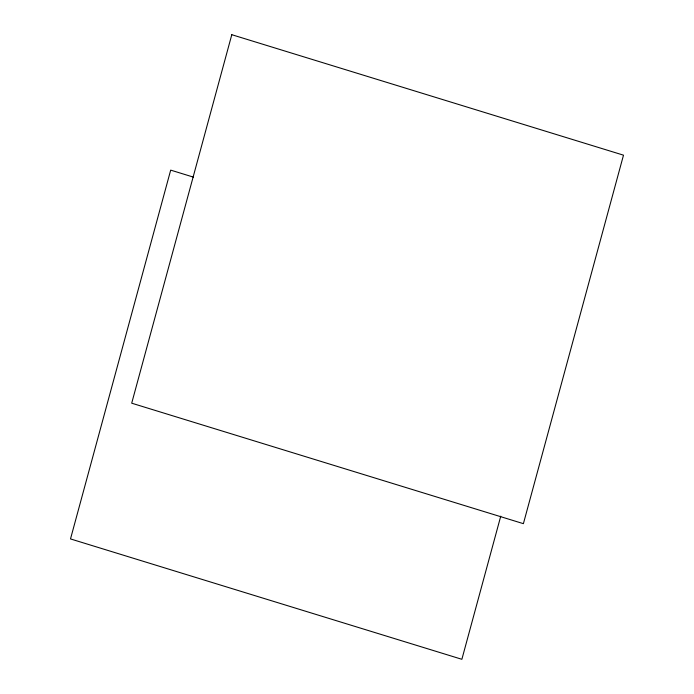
<?xml version="1.0" encoding="UTF-8"?>
<svg xmlns="http://www.w3.org/2000/svg" width="694" height="694" viewBox="0 0 694 694"><rect width="100%" height="100%" fill="white"/><g stroke="black" fill="none" stroke-linecap="round" stroke-linejoin="round"><path stroke-width="1.04" d="M500.756 516.171L461.874 659.3L70.502 538.926L170.689 170.125L193.461 177.135M231.796 34.7L131.704 403.188L523.397 523.666L623.498 155.17L231.796 34.7"/></g></svg>
